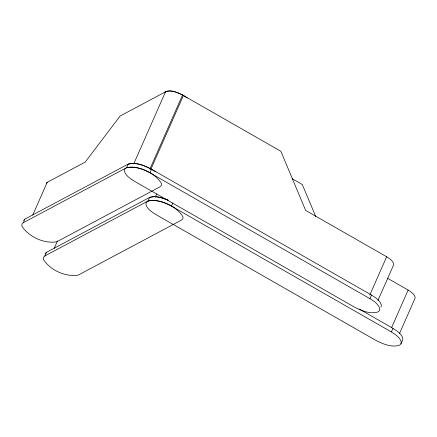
<?xml version="1.0" encoding="UTF-8"?>
<svg xmlns="http://www.w3.org/2000/svg" width="437" height="437" viewBox="0 0 437 437"><rect width="100%" height="100%" fill="white"/><g stroke="black" fill="none" stroke-linecap="round" stroke-linejoin="round"><path stroke-width="0.66" d="M381.064 306.954L381.37 305.037C379.972 300.312 375.416 297.57 371.51 295.062L151.546 169.228C144.39 165.634 135.874 161.75 127.79 164.301M400.958 343.837L401.259 341.92C399.86 337.195 395.305 334.452 391.399 331.945L171.435 206.111C164.279 202.517 155.763 198.633 147.684 201.184L146.193 202.577L145.892 204.494C147.291 209.214 151.847 211.956 155.752 214.463L375.716 340.297C382.872 343.897 391.388 347.781 399.467 345.225L400.958 343.837L402.543 340.243L402.843 338.325C401.445 333.606 396.889 330.864 392.983 328.356L359.28 309.074M23.347 222.673L126.583 167.693C139.108 165.503 154.911 172.653 161.493 183.54L161.362 185.457L159.997 186.812L56.766 241.787C44.235 243.983 28.438 236.832 21.85 225.94L21.981 224.028L23.347 222.673L24.931 219.079L128.167 164.104C137.895 161.663 147.821 166.978 155.905 171.97M32.753 215.053L47.18 182.344L85.199 162.094L120.109 116.029L165.65 91.775M44.82 255.962L148.056 200.987C160.587 198.797 176.384 205.947 182.972 216.834L182.835 218.746L181.475 220.106L78.239 275.081C65.708 277.271 49.911 270.121 43.323 259.234L43.454 257.317L44.82 255.962L46.404 252.373L149.64 197.393C155.78 195.383 162.307 197.934 168.043 200.162M54.226 248.342L57.493 240.94M126.583 167.693L128.167 164.104M133.76 163.815L165.65 91.524C171.397 89.705 177.449 92.469 182.54 95.026L280.849 151.268L305.649 210.426L386.663 256.77C389.443 258.551 392.683 260.501 393.677 263.861L393.464 265.226L377.945 300.405M149.831 169.19L182.54 95.026M150.732 169.589L183.442 95.424C178.247 92.841 172.167 89.776 166.251 91.453M149.962 172.823C142.806 169.223 134.29 165.339 126.206 167.895L124.72 169.283L124.419 171.2C125.818 175.925 130.373 178.667 134.279 181.175L354.238 307.009C361.399 310.603 369.915 314.487 377.994 311.936L379.485 310.543L379.786 308.626C378.387 303.906 373.832 301.164 369.926 298.657L149.962 172.823L151.546 169.228M148.056 200.987L149.64 197.393M155.239 197.109L156.61 193.99M171.435 206.111L172.757 203.118M369.784 295.035L386.663 256.77M369.926 298.657L371.51 295.062M391.536 327.712L408.136 290.064L387.439 278.222M391.399 331.945L392.983 328.356M399.418 333.699L414.937 298.515L415.15 297.155C414.156 293.795 410.917 291.845 408.136 290.064M46.207 183.305L47.18 182.344M23.565 220.434L24.931 219.079M45.038 253.728L46.404 252.373M164.591 92.513L165.65 91.524M149.263 197.595C155.485 195.394 162.198 197.83 168.059 200.086M292.26 178.799L302.328 184.561L315.782 216.654M183.442 95.424L187.271 98.046"/></g></svg>
